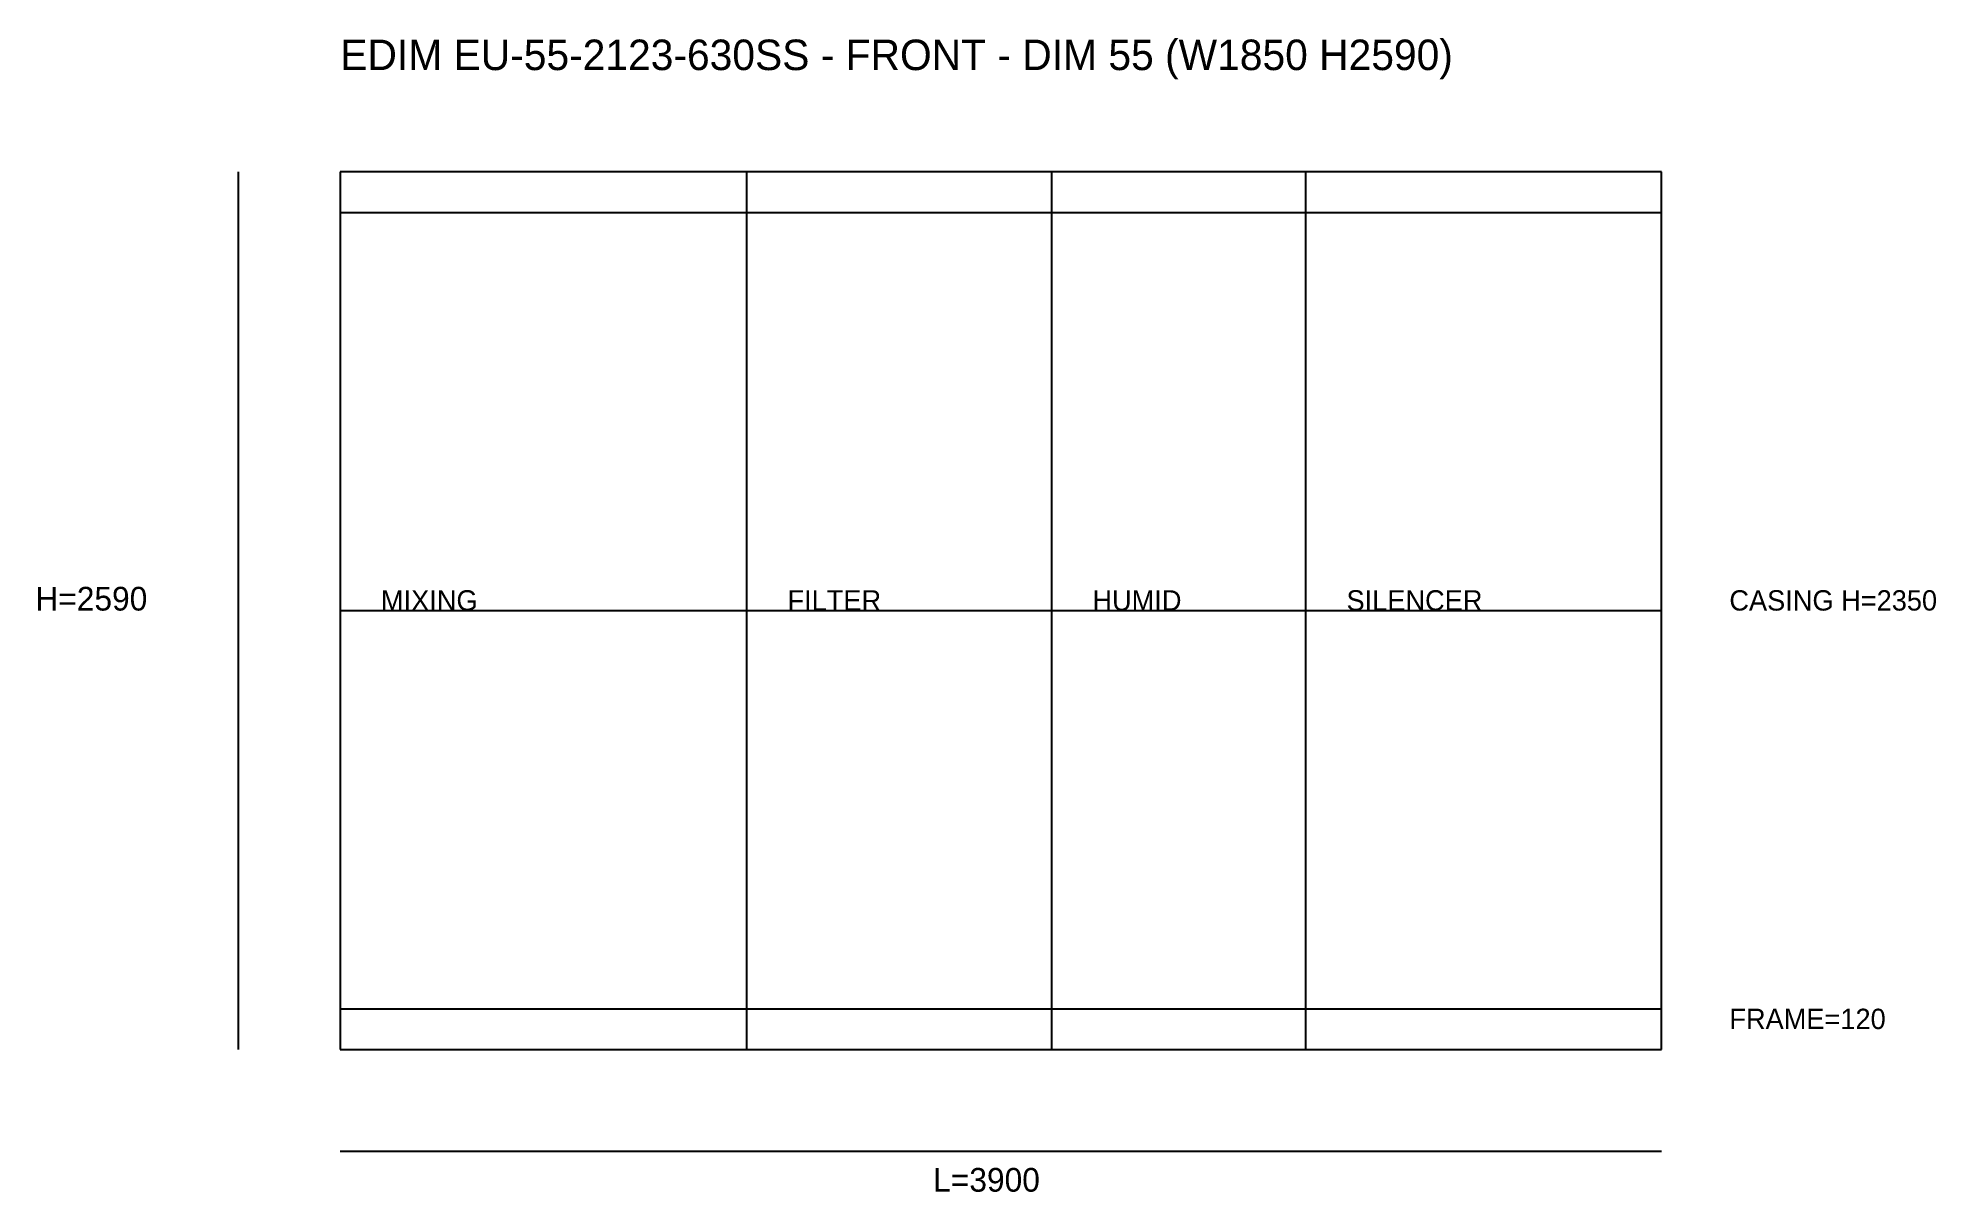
# Model space of a CAD drawing. Header units: millimetres. Extents: x -892 to 4710, y -421 to 2985.
import ezdxf

# ---------------------------------------------------------------- set-up
doc = ezdxf.new("R2010")
doc.units = ezdxf.units.MM
for name, color, linetype in [('DIM', 1, 'CONTINUOUS'), ('OUTLINE', 7, 'CONTINUOUS'), ('SECTION', 3, 'CONTINUOUS'), ('TEXT', 5, 'CONTINUOUS')]:
    doc.layers.add(name, color=color, linetype=linetype)

msp = doc.modelspace()

# ---------------------------------------------------------------- linework, layer by layer
at = {"layer": 'DIM'}
for p, q in [((-300, 0), (-300, 2590)), ((0, 1295), (3900, 1295)), ((0, -300), (3900, -300))]:
    msp.add_line(p, q, dxfattribs=at)
at = {"layer": 'OUTLINE'}
for p, q in [((3900, 2590), (0, 2590)), ((0, 2590), (0, 0)), ((3900, 0), (3900, 2590)), ((0, 2470), (3900, 2470)), ((0, 120), (3900, 120)), ((0, 0), (3900, 0))]:
    msp.add_line(p, q, dxfattribs=at)
at = {"layer": 'SECTION'}
for p, q in [((1200, 0), (1200, 2590)), ((2100, 0), (2100, 2590)), ((2850, 0), (2850, 2590))]:
    msp.add_line(p, q, dxfattribs=at)

# ---------------------------------------------------------------- texts
at = {"layer": 'DIM'}
for s, p in [('CASING H=2350', (4100, 1295)), ('FRAME=120', (4100, 60))]:
    msp.add_text(s, height=60, dxfattribs=at).set_placement(p)
at = {"layer": 'TEXT'}
for s, height, p in [('EDIM EU-55-2123-630SS - FRONT - DIM 55 (W1850 H2590)', 90, (0, 2890)), ('H=2590', 70, (-900, 1295)), ('MIXING', 60, (120, 1295)), ('FILTER', 60, (1320, 1295)), ('HUMID', 60, (2220, 1295)), ('SILENCER', 60, (2970, 1295)), ('L=3900', 70, (1750, -420))]:
    msp.add_text(s, height=height, dxfattribs=at).set_placement(p)

doc.saveas('drawing.dxf')
